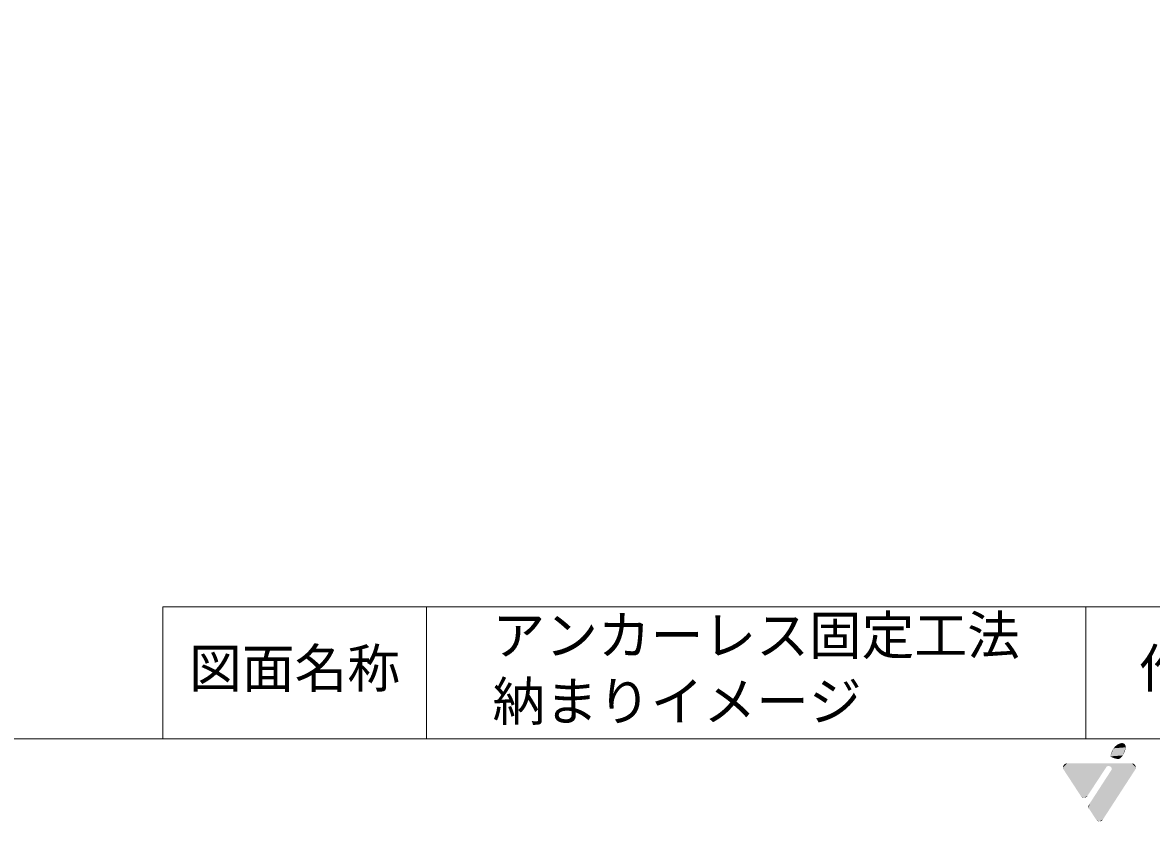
# Model space of a CAD drawing. Units: millimetres, scale not verified. Extents: x -675 to 675, y -471 to 460.
# Drawn here: x 21.8 to 449.8, y -471.3 to -168.5 of the extents above; entities that cross this region are included whole.
import ezdxf
from ezdxf.enums import TextEntityAlignment as Align

# ---------------------------------------------------------------- set-up
doc = ezdxf.new("R2010")
doc.units = ezdxf.units.MM
doc.header["$LTSCALE"] = 5
doc.layers.add('1-4_リベットルーフ', color=3, linetype='Continuous', lineweight=9)
doc.layers.add('F-F', color=7, linetype='Continuous', lineweight=9)
doc.layers.add('E-E', color=7, linetype='Continuous')
doc.styles.add('ＭＳ ゴシック', font='')
doc.styles.get('ＭＳ ゴシック').set_extended_font_data('MS Gothic')

msp = doc.modelspace()

# ---------------------------------------------------------------- hatches: boundary and pattern name
at = {"layer": 'F-F'}
for color, points in [(70, [(435.501, -443.602, 0.09), (434.296, -446.679)]), (70, [(438.455, -441.647, 0.2), (435.501, -443.602)]), (70, [(439.601, -441.923, 0.2), (438.455, -441.647)]), (70, [(438.964, -446.309, 0.09), (440.164, -443.232)]), (70, [(440.164, -443.232, 0.15), (439.601, -441.923)]), (5, [(417.829, -449.326, 0.41), (416.293, -450.864)]), (70, [(434.296, -446.679, 0.15), (437.522, -447.663)]), (70, [(437.522, -447.663, 0.13), (438.964, -446.309)]), (5, [(443.938, -450.862, 0.41), (442.377, -449.325)]), (5, [(416.293, -450.864, 0.12), (416.481, -451.582)]), (5, [(443.696, -451.687, 0.17), (443.938, -450.862)]), (5, [(423.213, -461.887, 0.2), (424.309, -462.355)]), (5, [(424.309, -462.355, 0.25), (425.593, -461.654)]), (5, [(426.245, -464.849, 0.16), (425.964, -465.718)]), (5, [(425.964, -465.718, 0.15), (426.231, -466.586)]), (5, [(430.137, -471.331, 0.26), (431.446, -470.598)]), (5, [(429.08, -470.907, 0.19), (430.137, -471.331)])]:
    msp.add_hatch(color=color, dxfattribs=at).paths.add_polyline_path(points)

# ---------------------------------------------------------------- linework, layer by layer
for p, q in [((75, -440), (75, -390)), ((175, -440), (175, -390)), ((425, -440), (425, -390))]:
    msp.add_line(p, q, dxfattribs=at)
for points in [[(-675, 460), (675, 460), (675, -440), (-675, -440)], [(675, -390), (200.591, -390), (75, -390)]]:
    msp.add_lwpolyline(points, dxfattribs=at)
at = {"layer": 'F-F', "color": 70}
for points in [[(435.501, -443.602), (434.296, -446.679), (440.164, -443.232), (438.964, -446.309)], [(438.455, -441.647), (435.501, -443.602), (439.601, -441.923), (440.164, -443.232)], [(434.296, -446.679), (437.522, -447.663), (438.964, -446.309)]]:
    msp.add_solid(points, dxfattribs=at)
at = {"layer": 'F-F', "color": 5}
for points in [[(442.377, -449.325), (416.293, -450.864), (433.684, -450.282)], [(442.377, -449.325), (417.829, -449.326), (416.293, -450.864)], [(442.377, -449.325), (434.563, -452.014), (426.245, -464.849)], [(426.245, -464.849), (443.938, -450.862), (442.377, -449.325)], [(442.377, -449.325), (433.684, -450.282), (434.39, -450.588)], [(442.377, -449.325), (434.39, -450.588), (434.717, -450.926)], [(442.377, -449.325), (434.739, -451.73), (434.563, -452.014)], [(442.377, -449.325), (434.717, -450.926), (434.739, -451.73)], [(416.293, -450.864), (432.933, -450.455), (433.684, -450.282)], [(416.293, -450.864), (425.593, -461.654), (432.933, -450.455)], [(416.293, -450.864), (424.309, -462.355), (425.593, -461.654)], [(416.293, -450.864), (423.213, -461.887), (424.309, -462.355)], [(416.293, -450.864), (416.481, -451.582), (423.213, -461.887)], [(426.245, -464.849), (443.696, -451.687), (443.938, -450.862)], [(426.245, -464.849), (431.446, -470.598), (443.696, -451.687)], [(426.245, -464.849), (425.964, -465.718), (426.231, -466.586)], [(426.245, -464.849), (426.231, -466.586), (429.08, -470.907)], [(426.245, -464.849), (430.137, -471.331), (431.446, -470.598)], [(426.245, -464.849), (429.08, -470.907), (430.137, -471.331)]]:
    msp.add_solid(points, dxfattribs=at)

# ---------------------------------------------------------------- texts
at = {"layer": '1-4_リベットルーフ', "color": 7, "style": 'ＭＳ ゴシック'}
for s, p in [('アンカーレス固定工法', (200, -412.5)), ('納まりイメージ', (200, -437.5))]:
    msp.add_text(s, height=14.66, dxfattribs=at).set_placement(p, align=Align.BOTTOM_LEFT)
at = {"layer": 'E-E', "style": 'ＭＳ ゴシック'}
for s, p in [('図面名称', (85, -425)), ('作成日', (445, -425))]:
    msp.add_text(s, height=14.66, dxfattribs=at).set_placement(p, align=Align.BOTTOM_LEFT)

doc.saveas('drawing.dxf')
